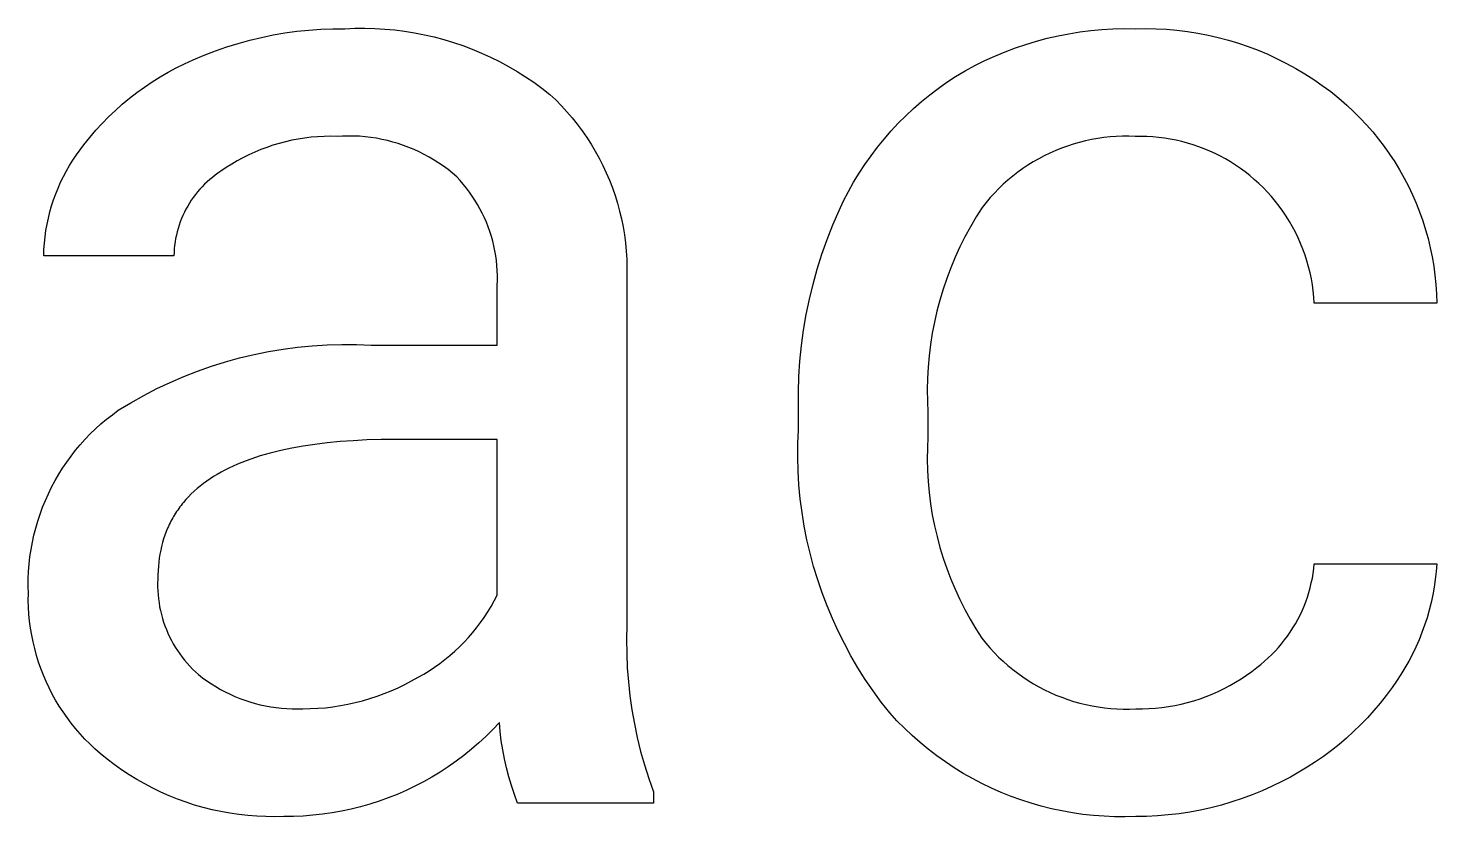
# Model space of a CAD drawing. Header units: millimetres. Extents: x 373 to 3451, y -552 to 1598.
# Drawn here: x 3354.71 to 3385.08, y -279.74 to -262.75 of the extents above; entities that cross this region are included whole.
import ezdxf

# ---------------------------------------------------------------- set-up
doc = ezdxf.new("R2010")
doc.units = ezdxf.units.MM
doc.header["$MEASUREMENT"] = 0
doc.layers.add('Domyślny', color=7, linetype='Continuous', true_color=0x000000)

msp = doc.modelspace()

# ---------------------------------------------------------------- linework, layer by layer
at = {"layer": 'Domyślny'}
for p, q in [((3361.016, -262.768), (3361.275, -262.758)), ((3361.275, -262.758), (3361.533, -262.757)), ((3361.533, -262.757), (3361.749, -262.748)), ((3361.749, -262.748), (3361.965, -262.746)), ((3361.965, -262.746), (3362.181, -262.751)), ((3362.181, -262.751), (3362.396, -262.764)), ((3378.101, -262.761), (3378.339, -262.755)), ((3378.339, -262.755), (3378.578, -262.757)), ((3378.578, -262.757), (3378.804, -262.753)), ((3378.804, -262.753), (3379.03, -262.757)), ((3379.03, -262.757), (3379.256, -262.769)), ((3359.236, -263.074), (3359.485, -263.005)), ((3359.485, -263.005), (3359.737, -262.944)), ((3359.737, -262.944), (3359.99, -262.892)), ((3359.99, -262.892), (3360.245, -262.849)), ((3360.245, -262.849), (3360.501, -262.813)), ((3360.501, -262.813), (3360.758, -262.786)), ((3360.758, -262.786), (3361.016, -262.768)), ((3362.396, -262.764), (3362.611, -262.784)), ((3362.611, -262.784), (3362.826, -262.811)), ((3362.826, -262.811), (3363.039, -262.845)), ((3363.039, -262.845), (3363.251, -262.886)), ((3363.251, -262.886), (3363.461, -262.935)), ((3363.461, -262.935), (3363.67, -262.99)), ((3363.67, -262.99), (3363.877, -263.053)), ((3363.877, -263.053), (3364.081, -263.122)), ((3376.225, -263.095), (3376.454, -263.026)), ((3376.454, -263.026), (3376.684, -262.964)), ((3376.684, -262.964), (3376.917, -262.911)), ((3376.917, -262.911), (3377.151, -262.865)), ((3377.151, -262.865), (3377.387, -262.827)), ((3377.387, -262.827), (3377.624, -262.797)), ((3377.624, -262.797), (3377.862, -262.775)), ((3377.862, -262.775), (3378.101, -262.761)), ((3379.256, -262.769), (3379.481, -262.789)), ((3379.481, -262.789), (3379.705, -262.816)), ((3379.705, -262.816), (3379.928, -262.851)), ((3379.928, -262.851), (3380.15, -262.894)), ((3380.15, -262.894), (3380.371, -262.945)), ((3380.371, -262.945), (3380.589, -263.003)), ((3380.589, -263.003), (3380.805, -263.068)), ((3358.265, -263.429), (3358.503, -263.328)), ((3358.503, -263.328), (3358.745, -263.235)), ((3358.745, -263.235), (3358.989, -263.15)), ((3358.989, -263.15), (3359.236, -263.074)), ((3364.081, -263.122), (3364.284, -263.198)), ((3364.284, -263.198), (3364.483, -263.281)), ((3364.483, -263.281), (3364.68, -263.37)), ((3375.337, -263.446), (3375.555, -263.347)), ((3375.555, -263.347), (3375.775, -263.256)), ((3375.775, -263.256), (3375.999, -263.171)), ((3375.999, -263.171), (3376.225, -263.095)), ((3380.805, -263.068), (3381.019, -263.141)), ((3381.019, -263.141), (3381.23, -263.221)), ((3381.23, -263.221), (3381.439, -263.309)), ((3381.439, -263.309), (3381.644, -263.404)), ((3357.724, -263.695), (3357.902, -263.6)), ((3357.902, -263.6), (3358.082, -263.512)), ((3358.082, -263.512), (3358.265, -263.429)), ((3364.68, -263.37), (3364.873, -263.466)), ((3364.873, -263.466), (3365.063, -263.569)), ((3365.063, -263.569), (3365.25, -263.678)), ((3374.707, -263.786), (3374.913, -263.666)), ((3374.913, -263.666), (3375.123, -263.553)), ((3375.123, -263.553), (3375.337, -263.446)), ((3381.644, -263.404), (3381.846, -263.505)), ((3381.846, -263.505), (3382.044, -263.614)), ((3382.044, -263.614), (3382.238, -263.729)), ((3357.213, -264.014), (3357.38, -263.902)), ((3357.38, -263.902), (3357.551, -263.795)), ((3357.551, -263.795), (3357.724, -263.695)), ((3365.25, -263.678), (3365.433, -263.792)), ((3365.433, -263.792), (3365.611, -263.913)), ((3365.611, -263.913), (3365.786, -264.04)), ((3374.33, -264.044), (3374.516, -263.912)), ((3374.516, -263.912), (3374.707, -263.786)), ((3382.238, -263.729), (3382.429, -263.851)), ((3382.429, -263.851), (3382.615, -263.98)), ((3356.738, -264.383), (3356.892, -264.255)), ((3356.892, -264.255), (3357.051, -264.132)), ((3357.051, -264.132), (3357.213, -264.014)), ((3365.786, -264.04), (3365.957, -264.173)), ((3365.957, -264.173), (3366.083, -264.293)), ((3373.971, -264.327), (3374.148, -264.182)), ((3374.148, -264.182), (3374.33, -264.044)), ((3382.615, -263.98), (3382.796, -264.114)), ((3382.796, -264.114), (3382.973, -264.255)), ((3382.973, -264.255), (3383.144, -264.402)), ((3356.442, -264.656), (3356.588, -264.517)), ((3356.588, -264.517), (3356.738, -264.383)), ((3366.083, -264.293), (3366.206, -264.418)), ((3366.206, -264.418), (3366.325, -264.546)), ((3366.325, -264.546), (3366.439, -264.679)), ((3373.632, -264.633), (3373.798, -264.477)), ((3373.798, -264.477), (3373.971, -264.327)), ((3383.144, -264.402), (3383.291, -264.539)), ((3383.291, -264.539), (3383.434, -264.682)), ((3356.166, -264.947), (3356.302, -264.799)), ((3356.302, -264.799), (3356.442, -264.656)), ((3366.439, -264.679), (3366.548, -264.815)), ((3366.548, -264.815), (3366.653, -264.955)), ((3373.315, -264.962), (3373.47, -264.795)), ((3373.47, -264.795), (3373.632, -264.633)), ((3383.434, -264.682), (3383.571, -264.828)), ((3383.571, -264.828), (3383.703, -264.98)), ((3355.91, -265.257), (3356.035, -265.1)), ((3356.035, -265.1), (3356.166, -264.947)), ((3360.392, -265.163), (3360.256, -265.194)), ((3360.53, -265.136), (3360.392, -265.163)), ((3360.669, -265.115), (3360.53, -265.136)), ((3360.808, -265.098), (3360.669, -265.115)), ((3360.947, -265.086), (3360.808, -265.098)), ((3361.087, -265.079), (3360.947, -265.086)), ((3361.228, -265.077), (3361.087, -265.079)), ((3361.368, -265.079), (3361.228, -265.077)), ((3361.489, -265.072), (3361.368, -265.079)), ((3361.611, -265.07), (3361.489, -265.072)), ((3361.732, -265.072), (3361.611, -265.07)), ((3361.854, -265.077), (3361.732, -265.072)), ((3361.975, -265.087), (3361.854, -265.077)), ((3362.096, -265.102), (3361.975, -265.087)), ((3362.216, -265.12), (3362.096, -265.102)), ((3362.335, -265.143), (3362.216, -265.12)), ((3362.454, -265.169), (3362.335, -265.143)), ((3362.572, -265.2), (3362.454, -265.169)), ((3366.653, -264.955), (3366.752, -265.099)), ((3366.752, -265.099), (3366.847, -265.246)), ((3373.021, -265.312), (3373.165, -265.135)), ((3373.165, -265.135), (3373.315, -264.962)), ((3377.506, -265.175), (3377.375, -265.207)), ((3377.638, -265.147), (3377.506, -265.175)), ((3377.771, -265.123), (3377.638, -265.147)), ((3377.904, -265.104), (3377.771, -265.123)), ((3378.039, -265.09), (3377.904, -265.104)), ((3378.173, -265.08), (3378.039, -265.09)), ((3378.308, -265.075), (3378.173, -265.08)), ((3378.443, -265.075), (3378.308, -265.075)), ((3378.578, -265.079), (3378.443, -265.075)), ((3378.705, -265.078), (3378.578, -265.079)), ((3378.832, -265.081), (3378.705, -265.078)), ((3378.959, -265.088), (3378.832, -265.081)), ((3379.086, -265.1), (3378.959, -265.088)), ((3379.212, -265.116), (3379.086, -265.1)), ((3379.337, -265.136), (3379.212, -265.116)), ((3379.462, -265.16), (3379.337, -265.136)), ((3379.586, -265.189), (3379.462, -265.16)), ((3379.709, -265.222), (3379.586, -265.189)), ((3383.703, -264.98), (3383.83, -265.136)), ((3383.83, -265.136), (3383.951, -265.296)), ((3355.671, -265.589), (3355.747, -265.476)), ((3355.747, -265.476), (3355.827, -265.365)), ((3355.827, -265.365), (3355.91, -265.257)), ((3359.465, -265.476), (3359.34, -265.539)), ((3359.593, -265.418), (3359.465, -265.476)), ((3359.722, -265.364), (3359.593, -265.418)), ((3359.853, -265.315), (3359.722, -265.364)), ((3359.986, -265.27), (3359.853, -265.315)), ((3360.12, -265.229), (3359.986, -265.27)), ((3360.256, -265.194), (3360.12, -265.229)), ((3362.688, -265.235), (3362.572, -265.2)), ((3362.803, -265.274), (3362.688, -265.235)), ((3362.917, -265.317), (3362.803, -265.274)), ((3363.029, -265.364), (3362.917, -265.317)), ((3363.14, -265.414), (3363.029, -265.364)), ((3363.249, -265.469), (3363.14, -265.414)), ((3363.356, -265.527), (3363.249, -265.469)), ((3366.847, -265.246), (3366.937, -265.396)), ((3366.937, -265.396), (3367.022, -265.549)), ((3372.883, -265.494), (3373.021, -265.312)), ((3376.741, -265.437), (3376.62, -265.496)), ((3376.865, -265.383), (3376.741, -265.437)), ((3376.99, -265.332), (3376.865, -265.383)), ((3377.117, -265.286), (3376.99, -265.332)), ((3377.245, -265.245), (3377.117, -265.286)), ((3377.375, -265.207), (3377.245, -265.245)), ((3379.83, -265.259), (3379.709, -265.222)), ((3379.951, -265.3), (3379.83, -265.259)), ((3380.07, -265.345), (3379.951, -265.3)), ((3380.187, -265.394), (3380.07, -265.345)), ((3380.302, -265.447), (3380.187, -265.394)), ((3380.416, -265.504), (3380.302, -265.447)), ((3383.951, -265.296), (3384.067, -265.46)), ((3384.067, -265.46), (3384.178, -265.629)), ((3355.531, -265.823), (3355.599, -265.705)), ((3355.599, -265.705), (3355.671, -265.589)), ((3358.977, -265.752), (3358.862, -265.831)), ((3359.096, -265.677), (3358.977, -265.752)), ((3359.216, -265.606), (3359.096, -265.677)), ((3359.34, -265.539), (3359.216, -265.606)), ((3363.46, -265.589), (3363.356, -265.527)), ((3363.563, -265.654), (3363.46, -265.589)), ((3363.663, -265.723), (3363.563, -265.654)), ((3363.761, -265.795), (3363.663, -265.723)), ((3363.856, -265.871), (3363.761, -265.795)), ((3367.022, -265.549), (3367.101, -265.704)), ((3367.101, -265.704), (3367.175, -265.863)), ((3372.626, -265.873), (3372.751, -265.681)), ((3372.751, -265.681), (3372.883, -265.494)), ((3376.156, -265.772), (3376.047, -265.851)), ((3376.268, -265.697), (3376.156, -265.772)), ((3376.383, -265.626), (3376.268, -265.697)), ((3376.5, -265.559), (3376.383, -265.626)), ((3376.62, -265.496), (3376.5, -265.559)), ((3380.528, -265.565), (3380.416, -265.504)), ((3380.637, -265.629), (3380.528, -265.565)), ((3380.744, -265.697), (3380.637, -265.629)), ((3380.849, -265.769), (3380.744, -265.697)), ((3380.952, -265.845), (3380.849, -265.769)), ((3384.178, -265.629), (3384.282, -265.8)), ((3355.352, -266.191), (3355.408, -266.067)), ((3355.408, -266.067), (3355.467, -265.944)), ((3355.467, -265.944), (3355.531, -265.823)), ((3358.566, -266.059), (3358.512, -266.111)), ((3358.622, -266.01), (3358.566, -266.059)), ((3358.68, -265.962), (3358.622, -266.01)), ((3358.739, -265.916), (3358.68, -265.962)), ((3358.8, -265.873), (3358.739, -265.916)), ((3358.862, -265.831), (3358.8, -265.873)), ((3363.948, -265.95), (3363.856, -265.871)), ((3364.021, -266.028), (3363.948, -265.95)), ((3364.091, -266.109), (3364.021, -266.028)), ((3367.175, -265.863), (3367.243, -266.024)), ((3367.243, -266.024), (3367.306, -266.187)), ((3372.396, -266.267), (3372.508, -266.068)), ((3372.508, -266.068), (3372.626, -265.873)), ((3375.836, -266.02), (3375.735, -266.11)), ((3375.94, -265.934), (3375.836, -266.02)), ((3376.047, -265.851), (3375.94, -265.934)), ((3381.052, -265.923), (3380.952, -265.845)), ((3381.149, -266.005), (3381.052, -265.923)), ((3381.243, -266.091), (3381.149, -266.005)), ((3381.338, -266.183), (3381.243, -266.091)), ((3384.282, -265.8), (3384.381, -265.976)), ((3384.381, -265.976), (3384.473, -266.154)), ((3355.255, -266.446), (3355.302, -266.318)), ((3355.302, -266.318), (3355.352, -266.191)), ((3358.269, -266.394), (3358.226, -266.455)), ((3358.314, -266.334), (3358.269, -266.394)), ((3358.36, -266.276), (3358.314, -266.334)), ((3358.409, -266.219), (3358.36, -266.276)), ((3358.46, -266.164), (3358.409, -266.219)), ((3358.512, -266.111), (3358.46, -266.164)), ((3364.159, -266.193), (3364.091, -266.109)), ((3364.223, -266.278), (3364.159, -266.193)), ((3364.285, -266.366), (3364.223, -266.278)), ((3364.343, -266.455), (3364.285, -266.366)), ((3367.306, -266.187), (3367.364, -266.352)), ((3367.364, -266.352), (3367.415, -266.519)), ((3372.291, -266.47), (3372.396, -266.267)), ((3375.452, -266.399), (3375.365, -266.502)), ((3375.543, -266.299), (3375.452, -266.399)), ((3375.638, -266.203), (3375.543, -266.299)), ((3375.735, -266.11), (3375.638, -266.203)), ((3381.43, -266.279), (3381.338, -266.183)), ((3381.519, -266.377), (3381.43, -266.279)), ((3381.604, -266.479), (3381.519, -266.377)), ((3384.473, -266.154), (3384.559, -266.336)), ((3384.559, -266.336), (3384.639, -266.52)), ((3355.143, -266.84), (3355.176, -266.707)), ((3355.176, -266.707), (3355.213, -266.576)), ((3355.213, -266.576), (3355.255, -266.446)), ((3358.111, -266.647), (3358.077, -266.714)), ((3358.147, -266.582), (3358.111, -266.647)), ((3358.186, -266.518), (3358.147, -266.582)), ((3358.226, -266.455), (3358.186, -266.518)), ((3364.399, -266.547), (3364.343, -266.455)), ((3364.451, -266.64), (3364.399, -266.547)), ((3364.5, -266.735), (3364.451, -266.64)), ((3367.415, -266.519), (3367.461, -266.687)), ((3367.461, -266.687), (3367.502, -266.858)), ((3372.059, -266.986), (3372.193, -266.677)), ((3372.193, -266.677), (3372.291, -266.47)), ((3375.281, -266.608), (3375.149, -266.814)), ((3375.365, -266.502), (3375.281, -266.608)), ((3381.685, -266.584), (3381.604, -266.479)), ((3381.763, -266.691), (3381.685, -266.584)), ((3381.837, -266.801), (3381.763, -266.691)), ((3384.639, -266.52), (3384.713, -266.707)), ((3384.713, -266.707), (3384.78, -266.897)), ((3355.091, -267.108), (3355.114, -266.973)), ((3355.114, -266.973), (3355.143, -266.84)), ((3357.963, -266.99), (3357.941, -267.062)), ((3357.988, -266.92), (3357.963, -266.99)), ((3358.015, -266.85), (3357.988, -266.92)), ((3358.045, -266.782), (3358.015, -266.85)), ((3358.077, -266.714), (3358.045, -266.782)), ((3364.546, -266.832), (3364.5, -266.735)), ((3364.589, -266.93), (3364.546, -266.832)), ((3364.628, -267.03), (3364.589, -266.93)), ((3367.502, -266.858), (3367.536, -267.029)), ((3371.936, -267.3), (3372.059, -266.986)), ((3375.149, -266.814), (3375.025, -267.026)), ((3381.907, -266.914), (3381.837, -266.801)), ((3381.973, -267.029), (3381.907, -266.914)), ((3384.78, -266.897), (3384.841, -267.089)), ((3355.057, -267.378), (3355.072, -267.243)), ((3355.072, -267.243), (3355.091, -267.108)), ((3357.888, -267.28), (3357.876, -267.353)), ((3357.903, -267.206), (3357.888, -267.28)), ((3357.921, -267.134), (3357.903, -267.206)), ((3357.941, -267.062), (3357.921, -267.134)), ((3364.664, -267.131), (3364.628, -267.03)), ((3364.696, -267.233), (3364.664, -267.131)), ((3364.725, -267.336), (3364.696, -267.233)), ((3367.536, -267.029), (3367.564, -267.201)), ((3367.564, -267.201), (3367.587, -267.375)), ((3371.824, -267.617), (3371.936, -267.3)), ((3374.908, -267.241), (3374.798, -267.46)), ((3375.025, -267.026), (3374.908, -267.241)), ((3382.036, -267.146), (3381.973, -267.029)), ((3382.094, -267.266), (3382.036, -267.146)), ((3382.147, -267.387), (3382.094, -267.266)), ((3384.841, -267.089), (3384.895, -267.282)), ((3384.895, -267.282), (3384.942, -267.478)), ((3355.043, -267.651), (3355.048, -267.515)), ((3355.048, -267.515), (3355.057, -267.378)), ((3357.853, -267.576), (3357.85, -267.651)), ((3357.858, -267.502), (3357.853, -267.576)), ((3357.866, -267.427), (3357.858, -267.502)), ((3357.876, -267.353), (3357.866, -267.427)), ((3364.75, -267.44), (3364.725, -267.336)), ((3364.772, -267.545), (3364.75, -267.44)), ((3364.79, -267.65), (3364.772, -267.545)), ((3367.587, -267.375), (3367.604, -267.549)), ((3367.604, -267.549), (3367.614, -267.723)), ((3371.723, -267.938), (3371.824, -267.617)), ((3374.798, -267.46), (3374.696, -267.683)), ((3382.197, -267.51), (3382.147, -267.387)), ((3382.242, -267.635), (3382.197, -267.51)), ((3384.942, -267.478), (3384.983, -267.675)), ((3357.85, -267.651), (3355.043, -267.651)), ((3364.805, -267.756), (3364.79, -267.65)), ((3364.816, -267.863), (3364.805, -267.756)), ((3364.823, -267.969), (3364.816, -267.863)), ((3367.614, -267.723), (3367.619, -267.898)), ((3367.619, -267.898), (3367.618, -268.073)), ((3374.602, -267.909), (3374.515, -268.138)), ((3374.696, -267.683), (3374.602, -267.909)), ((3382.283, -267.761), (3382.242, -267.635)), ((3382.319, -267.889), (3382.283, -267.761)), ((3382.351, -268.017), (3382.319, -267.889)), ((3384.983, -267.675), (3385.017, -267.873)), ((3385.017, -267.873), (3385.044, -268.072)), ((3364.827, -268.076), (3364.823, -267.969)), ((3364.824, -268.29), (3364.827, -268.183)), ((3364.827, -268.183), (3364.827, -268.076)), ((3367.618, -268.073), (3367.618, -275.615)), ((3371.633, -268.263), (3371.723, -267.938)), ((3374.515, -268.138), (3374.437, -268.37)), ((3382.379, -268.147), (3382.351, -268.017)), ((3382.401, -268.278), (3382.379, -268.147)), ((3385.044, -268.072), (3385.064, -268.272)), ((3364.824, -269.579), (3364.824, -268.29)), ((3371.553, -268.59), (3371.633, -268.263)), ((3374.437, -268.37), (3374.366, -268.605)), ((3382.42, -268.409), (3382.401, -268.278)), ((3382.433, -268.541), (3382.42, -268.409)), ((3385.064, -268.272), (3385.078, -268.473)), ((3385.078, -268.473), (3385.085, -268.674)), ((3371.485, -268.92), (3371.553, -268.59)), ((3374.366, -268.605), (3374.303, -268.842)), ((3382.443, -268.674), (3382.433, -268.541)), ((3385.085, -268.674), (3382.443, -268.674)), ((3371.429, -269.252), (3371.485, -268.92)), ((3374.249, -269.081), (3374.202, -269.321)), ((3374.303, -268.842), (3374.249, -269.081)), ((3371.383, -269.586), (3371.429, -269.252)), ((3374.202, -269.321), (3374.164, -269.563)), ((3359.578, -269.778), (3359.889, -269.715)), ((3359.889, -269.715), (3360.203, -269.662)), ((3360.203, -269.662), (3360.519, -269.621)), ((3360.519, -269.621), (3360.835, -269.59)), ((3360.835, -269.59), (3361.153, -269.571)), ((3361.153, -269.571), (3361.471, -269.562)), ((3361.471, -269.562), (3361.789, -269.565)), ((3361.789, -269.565), (3362.107, -269.579)), ((3362.107, -269.579), (3364.824, -269.579)), ((3371.349, -269.921), (3371.383, -269.586)), ((3374.164, -269.563), (3374.134, -269.806)), ((3358.358, -270.137), (3358.658, -270.032)), ((3358.658, -270.032), (3358.962, -269.936)), ((3358.962, -269.936), (3359.268, -269.852)), ((3359.268, -269.852), (3359.578, -269.778)), ((3371.327, -270.257), (3371.349, -269.921)), ((3374.113, -270.051), (3374.1, -270.295)), ((3374.134, -269.806), (3374.113, -270.051)), ((3357.77, -270.38), (3358.062, -270.253)), ((3358.062, -270.253), (3358.358, -270.137)), ((3371.316, -270.593), (3371.327, -270.257)), ((3374.1, -270.295), (3374.095, -270.54)), ((3357.2, -270.662), (3357.482, -270.516)), ((3357.482, -270.516), (3357.77, -270.38)), ((3371.317, -270.93), (3371.316, -270.593)), ((3374.095, -270.54), (3374.099, -270.785)), ((3356.651, -270.983), (3356.922, -270.818)), ((3356.922, -270.818), (3357.2, -270.662)), ((3371.317, -271.4), (3371.317, -270.93)), ((3374.099, -270.785), (3374.111, -271.03)), ((3356.278, -271.276), (3356.399, -271.174)), ((3356.399, -271.174), (3356.523, -271.077)), ((3356.523, -271.077), (3356.651, -270.983)), ((3374.111, -271.03), (3374.111, -271.556)), ((3355.938, -271.606), (3356.047, -271.492)), ((3356.047, -271.492), (3356.161, -271.382)), ((3356.161, -271.382), (3356.278, -271.276)), ((3371.305, -271.698), (3371.317, -271.4)), ((3374.111, -271.556), (3374.099, -271.796)), ((3355.633, -271.969), (3355.73, -271.845)), ((3355.73, -271.845), (3355.832, -271.724)), ((3355.832, -271.724), (3355.938, -271.606)), ((3360.155, -271.849), (3360.04, -271.876)), ((3360.39, -271.799), (3360.155, -271.849)), ((3360.636, -271.754), (3360.39, -271.799)), ((3360.891, -271.716), (3360.636, -271.754)), ((3361.157, -271.684), (3360.891, -271.716)), ((3361.433, -271.658), (3361.157, -271.684)), ((3361.718, -271.637), (3361.433, -271.658)), ((3362.014, -271.622), (3361.718, -271.637)), ((3362.32, -271.613), (3362.014, -271.622)), ((3362.635, -271.61), (3362.32, -271.613)), ((3364.824, -271.61), (3362.635, -271.61)), ((3364.824, -274.967), (3364.824, -271.61)), ((3371.303, -271.996), (3371.305, -271.698)), ((3374.099, -271.796), (3374.096, -272.037)), ((3355.451, -272.228), (3355.54, -272.097)), ((3355.54, -272.097), (3355.633, -271.969)), ((3359.219, -272.146), (3359.127, -272.186)), ((3359.313, -272.107), (3359.219, -272.146)), ((3359.409, -272.07), (3359.313, -272.107)), ((3359.508, -272.034), (3359.409, -272.07)), ((3359.609, -271.999), (3359.508, -272.034)), ((3359.713, -271.966), (3359.609, -271.999)), ((3359.82, -271.934), (3359.713, -271.966)), ((3359.929, -271.904), (3359.82, -271.934)), ((3360.04, -271.876), (3359.929, -271.904)), ((3371.311, -272.294), (3371.303, -271.996)), ((3374.096, -272.037), (3374.102, -272.277)), ((3355.288, -272.499), (3355.368, -272.362)), ((3355.368, -272.362), (3355.451, -272.228)), ((3358.631, -272.46), (3358.557, -272.511)), ((3358.707, -272.411), (3358.631, -272.46)), ((3358.786, -272.363), (3358.707, -272.411)), ((3358.868, -272.317), (3358.786, -272.363)), ((3358.952, -272.272), (3358.868, -272.317)), ((3359.038, -272.228), (3358.952, -272.272)), ((3359.127, -272.186), (3359.038, -272.228)), ((3371.329, -272.592), (3371.311, -272.294)), ((3374.102, -272.277), (3374.115, -272.518)), ((3355.079, -272.924), (3355.144, -272.78)), ((3355.144, -272.78), (3355.214, -272.638)), ((3355.214, -272.638), (3355.288, -272.499)), ((3358.286, -272.728), (3358.225, -272.786)), ((3358.35, -272.671), (3358.286, -272.728)), ((3358.417, -272.616), (3358.35, -272.671)), ((3358.486, -272.563), (3358.417, -272.616)), ((3358.557, -272.511), (3358.486, -272.563)), ((3371.357, -272.889), (3371.329, -272.592)), ((3374.115, -272.518), (3374.137, -272.757)), ((3374.137, -272.757), (3374.167, -272.996)), ((3354.965, -273.219), (3355.019, -273.07)), ((3355.019, -273.07), (3355.079, -272.924)), ((3357.98, -273.065), (3357.956, -273.098)), ((3358.004, -273.033), (3357.98, -273.065)), ((3358.03, -273.001), (3358.004, -273.033)), ((3358.056, -272.969), (3358.03, -273.001)), ((3358.11, -272.907), (3358.056, -272.969)), ((3358.166, -272.846), (3358.11, -272.907)), ((3358.225, -272.786), (3358.166, -272.846)), ((3371.395, -273.185), (3371.357, -272.889)), ((3374.167, -272.996), (3374.205, -273.234)), ((3354.871, -273.52), (3354.915, -273.369)), ((3354.915, -273.369), (3354.965, -273.219)), ((3357.785, -273.375), (3357.767, -273.411)), ((3357.804, -273.339), (3357.785, -273.375)), ((3357.824, -273.303), (3357.804, -273.339)), ((3357.844, -273.268), (3357.824, -273.303)), ((3357.865, -273.233), (3357.844, -273.268)), ((3357.887, -273.199), (3357.865, -273.233)), ((3357.909, -273.165), (3357.887, -273.199)), ((3357.932, -273.132), (3357.909, -273.165)), ((3357.956, -273.098), (3357.932, -273.132)), ((3371.443, -273.479), (3371.395, -273.185)), ((3374.205, -273.234), (3374.251, -273.47)), ((3354.798, -273.828), (3354.831, -273.674)), ((3354.831, -273.674), (3354.871, -273.52)), ((3357.655, -273.674), (3357.629, -273.753)), ((3357.684, -273.597), (3357.655, -273.674)), ((3357.699, -273.559), (3357.684, -273.597)), ((3357.715, -273.521), (3357.699, -273.559)), ((3357.732, -273.484), (3357.715, -273.521)), ((3357.749, -273.447), (3357.732, -273.484)), ((3357.767, -273.411), (3357.749, -273.447)), ((3371.501, -273.772), (3371.443, -273.479)), ((3374.251, -273.47), (3374.306, -273.704)), ((3354.746, -274.14), (3354.769, -273.983)), ((3354.769, -273.983), (3354.798, -273.828)), ((3357.565, -273.998), (3357.548, -274.082)), ((3357.583, -273.915), (3357.565, -273.998)), ((3357.605, -273.833), (3357.583, -273.915)), ((3357.629, -273.753), (3357.605, -273.833)), ((3371.569, -274.063), (3371.501, -273.772)), ((3374.306, -273.704), (3374.368, -273.937)), ((3374.368, -273.937), (3374.438, -274.167)), ((3354.716, -274.454), (3354.728, -274.297)), ((3354.728, -274.297), (3354.746, -274.14)), ((3357.523, -274.255), (3357.515, -274.344)), ((3357.535, -274.168), (3357.523, -274.255)), ((3357.548, -274.082), (3357.535, -274.168)), ((3371.646, -274.351), (3371.569, -274.063)), ((3374.438, -274.167), (3374.516, -274.394)), ((3382.432, -274.393), (3382.443, -274.289)), ((3382.443, -274.289), (3385.085, -274.289)), ((3385.085, -274.289), (3385.071, -274.458)), ((3354.709, -274.612), (3354.716, -274.454)), ((3357.505, -274.527), (3357.503, -274.62)), ((3357.508, -274.435), (3357.505, -274.527)), ((3357.515, -274.344), (3357.508, -274.435)), ((3371.733, -274.636), (3371.646, -274.351)), ((3374.516, -274.394), (3374.602, -274.619)), ((3382.378, -274.704), (3382.4, -274.601)), ((3382.4, -274.601), (3382.417, -274.498)), ((3382.417, -274.498), (3382.432, -274.393)), ((3385.071, -274.458), (3385.052, -274.626)), ((3354.708, -274.77), (3354.709, -274.612)), ((3354.712, -274.928), (3354.708, -274.77)), ((3357.503, -274.62), (3357.5, -274.705)), ((3357.5, -274.705), (3357.5, -274.791)), ((3357.5, -274.791), (3357.503, -274.877)), ((3357.503, -274.877), (3357.509, -274.962)), ((3371.829, -274.919), (3371.733, -274.636)), ((3374.602, -274.619), (3374.695, -274.841)), ((3374.695, -274.841), (3374.796, -275.059)), ((3382.294, -275.008), (3382.326, -274.908)), ((3382.326, -274.908), (3382.354, -274.807)), ((3382.354, -274.807), (3382.378, -274.704)), ((3385.028, -274.794), (3384.997, -274.96)), ((3385.052, -274.626), (3385.028, -274.794)), ((3354.711, -275.079), (3354.712, -274.928)), ((3354.715, -275.229), (3354.711, -275.079)), ((3357.509, -274.962), (3357.517, -275.047)), ((3357.517, -275.047), (3357.529, -275.132)), ((3357.529, -275.132), (3357.543, -275.217)), ((3364.619, -275.329), (3364.692, -275.21)), ((3364.692, -275.21), (3364.76, -275.09)), ((3364.76, -275.09), (3364.824, -274.967)), ((3371.935, -275.198), (3371.829, -274.919)), ((3372.05, -275.473), (3371.935, -275.198)), ((3374.796, -275.059), (3374.905, -275.274)), ((3382.18, -275.302), (3382.221, -275.206)), ((3382.221, -275.206), (3382.259, -275.108)), ((3382.259, -275.108), (3382.294, -275.008)), ((3384.961, -275.126), (3384.92, -275.29)), ((3384.997, -274.96), (3384.961, -275.126)), ((3354.724, -275.379), (3354.715, -275.229)), ((3354.739, -275.528), (3354.724, -275.379)), ((3357.543, -275.217), (3357.56, -275.301)), ((3357.56, -275.301), (3357.58, -275.384)), ((3357.58, -275.384), (3357.603, -275.467)), ((3357.603, -275.467), (3357.628, -275.549)), ((3364.463, -275.558), (3364.543, -275.445)), ((3364.543, -275.445), (3364.619, -275.329)), ((3372.174, -275.744), (3372.05, -275.473)), ((3374.905, -275.274), (3375.02, -275.485)), ((3375.02, -275.485), (3375.143, -275.692)), ((3382.036, -275.583), (3382.087, -275.491)), ((3382.087, -275.491), (3382.135, -275.398)), ((3382.135, -275.398), (3382.18, -275.302)), ((3384.873, -275.453), (3384.821, -275.614)), ((3384.92, -275.29), (3384.873, -275.453)), ((3354.758, -275.677), (3354.739, -275.528)), ((3354.783, -275.826), (3354.758, -275.677)), ((3357.628, -275.549), (3357.656, -275.629)), ((3357.656, -275.629), (3357.687, -275.709)), ((3357.687, -275.709), (3357.721, -275.788)), ((3357.721, -275.788), (3357.757, -275.866)), ((3364.201, -275.88), (3364.292, -275.776)), ((3364.292, -275.776), (3364.379, -275.668)), ((3364.379, -275.668), (3364.463, -275.558)), ((3367.618, -275.615), (3367.611, -275.92)), ((3372.308, -276.011), (3372.174, -275.744)), ((3375.143, -275.692), (3375.273, -275.894)), ((3381.865, -275.848), (3381.925, -275.762)), ((3381.925, -275.762), (3381.982, -275.674)), ((3381.982, -275.674), (3382.036, -275.583)), ((3384.764, -275.773), (3384.701, -275.93)), ((3384.821, -275.614), (3384.764, -275.773)), ((3354.813, -275.973), (3354.783, -275.826)), ((3354.848, -276.119), (3354.813, -275.973)), ((3354.887, -276.264), (3354.848, -276.119)), ((3357.757, -275.866), (3357.796, -275.942)), ((3357.796, -275.942), (3357.837, -276.017)), ((3357.837, -276.017), (3357.881, -276.091)), ((3357.881, -276.091), (3357.927, -276.163)), ((3363.907, -276.175), (3364.008, -276.08)), ((3364.008, -276.08), (3364.106, -275.982)), ((3364.106, -275.982), (3364.201, -275.88)), ((3367.611, -275.92), (3367.614, -276.225)), ((3372.45, -276.273), (3372.308, -276.011)), ((3375.273, -275.894), (3375.358, -276)), ((3375.358, -276), (3375.446, -276.103)), ((3375.446, -276.103), (3375.538, -276.203)), ((3381.597, -276.173), (3381.668, -276.095)), ((3381.668, -276.095), (3381.737, -276.015)), ((3381.737, -276.015), (3381.802, -275.933)), ((3381.802, -275.933), (3381.865, -275.848)), ((3384.632, -276.086), (3384.559, -276.238)), ((3384.701, -275.93), (3384.632, -276.086)), ((3354.932, -276.408), (3354.887, -276.264)), ((3354.982, -276.55), (3354.932, -276.408)), ((3357.927, -276.163), (3357.976, -276.233)), ((3357.976, -276.233), (3358.027, -276.302)), ((3358.027, -276.302), (3358.08, -276.369)), ((3358.08, -276.369), (3358.136, -276.434)), ((3363.586, -276.438), (3363.696, -276.354)), ((3363.696, -276.354), (3363.803, -276.266)), ((3363.803, -276.266), (3363.907, -276.175)), ((3367.614, -276.225), (3367.627, -276.53)), ((3372.6, -276.531), (3372.45, -276.273)), ((3375.538, -276.203), (3375.633, -276.3)), ((3375.633, -276.3), (3375.732, -276.393)), ((3375.732, -276.393), (3375.834, -276.483)), ((3381.288, -276.458), (3381.369, -276.391)), ((3381.369, -276.391), (3381.448, -276.32)), ((3381.448, -276.32), (3381.524, -276.248)), ((3381.524, -276.248), (3381.597, -276.173)), ((3384.481, -276.388), (3384.397, -276.536)), ((3384.559, -276.238), (3384.481, -276.388)), ((3355.036, -276.69), (3354.982, -276.55)), ((3355.095, -276.828), (3355.036, -276.69)), ((3358.136, -276.434), (3358.193, -276.498)), ((3358.193, -276.498), (3358.253, -276.559)), ((3358.253, -276.559), (3358.315, -276.618)), ((3358.315, -276.618), (3358.379, -276.676)), ((3358.379, -276.676), (3358.47, -276.746)), ((3363.118, -276.736), (3363.239, -276.667)), ((3363.239, -276.667), (3363.357, -276.595)), ((3363.357, -276.595), (3363.473, -276.518)), ((3363.473, -276.518), (3363.586, -276.438)), ((3367.627, -276.53), (3367.65, -276.834)), ((3372.76, -276.783), (3372.6, -276.531)), ((3375.834, -276.483), (3375.938, -276.569)), ((3375.938, -276.569), (3376.046, -276.651)), ((3376.046, -276.651), (3376.156, -276.73)), ((3376.156, -276.73), (3376.27, -276.805)), ((3380.863, -276.77), (3380.98, -276.691)), ((3380.98, -276.691), (3381.094, -276.609)), ((3381.094, -276.609), (3381.205, -276.523)), ((3381.205, -276.523), (3381.288, -276.458)), ((3384.309, -276.68), (3384.216, -276.822)), ((3384.397, -276.536), (3384.309, -276.68)), ((3355.159, -276.964), (3355.095, -276.828)), ((3355.227, -277.098), (3355.159, -276.964)), ((3358.47, -276.746), (3358.563, -276.814)), ((3358.563, -276.814), (3358.659, -276.878)), ((3358.659, -276.878), (3358.756, -276.939)), ((3358.756, -276.939), (3358.856, -276.997)), ((3358.856, -276.997), (3358.958, -277.051)), ((3362.384, -277.09), (3362.536, -277.029)), ((3362.536, -277.029), (3362.685, -276.963)), ((3362.685, -276.963), (3362.832, -276.892)), ((3362.832, -276.892), (3362.976, -276.816)), ((3362.976, -276.816), (3363.118, -276.736)), ((3367.65, -276.834), (3367.683, -277.137)), ((3372.928, -277.03), (3372.76, -276.783)), ((3373.103, -277.271), (3372.928, -277.03)), ((3376.27, -276.805), (3376.385, -276.876)), ((3376.385, -276.876), (3376.503, -276.943)), ((3376.503, -276.943), (3376.623, -277.006)), ((3376.623, -277.006), (3376.746, -277.065)), ((3380.37, -277.041), (3380.497, -276.98)), ((3380.497, -276.98), (3380.621, -276.914)), ((3380.621, -276.914), (3380.743, -276.844)), ((3380.743, -276.844), (3380.863, -276.77)), ((3384.118, -276.96), (3383.994, -277.13)), ((3384.216, -276.822), (3384.118, -276.96)), ((3355.3, -277.229), (3355.227, -277.098)), ((3355.378, -277.358), (3355.3, -277.229)), ((3358.958, -277.051), (3359.061, -277.102)), ((3359.061, -277.102), (3359.167, -277.149)), ((3359.167, -277.149), (3359.273, -277.192)), ((3359.273, -277.192), (3359.382, -277.232)), ((3359.382, -277.232), (3359.491, -277.268)), ((3359.491, -277.268), (3359.602, -277.3)), ((3359.602, -277.3), (3359.713, -277.329)), ((3359.713, -277.329), (3359.826, -277.353)), ((3361.441, -277.348), (3361.601, -277.318)), ((3361.601, -277.318), (3361.761, -277.283)), ((3361.761, -277.283), (3361.919, -277.243)), ((3361.919, -277.243), (3362.076, -277.197)), ((3362.076, -277.197), (3362.231, -277.146)), ((3362.231, -277.146), (3362.384, -277.09)), ((3367.683, -277.137), (3367.727, -277.439)), ((3373.287, -277.506), (3373.103, -277.271)), ((3376.746, -277.065), (3376.87, -277.119)), ((3376.87, -277.119), (3376.996, -277.169)), ((3376.996, -277.169), (3377.124, -277.215)), ((3377.124, -277.215), (3377.253, -277.256)), ((3377.253, -277.256), (3377.384, -277.293)), ((3377.384, -277.293), (3377.516, -277.325)), ((3377.516, -277.325), (3377.649, -277.353)), ((3379.434, -277.343), (3379.572, -277.314)), ((3379.572, -277.314), (3379.709, -277.28)), ((3379.709, -277.28), (3379.844, -277.242)), ((3379.844, -277.242), (3379.978, -277.198)), ((3379.978, -277.198), (3380.11, -277.15)), ((3380.11, -277.15), (3380.241, -277.098)), ((3380.241, -277.098), (3380.37, -277.041)), ((3383.863, -277.295), (3383.728, -277.455)), ((3383.994, -277.13), (3383.863, -277.295)), ((3355.459, -277.484), (3355.378, -277.358)), ((3355.546, -277.607), (3355.459, -277.484)), ((3355.636, -277.727), (3355.546, -277.607)), ((3359.826, -277.353), (3359.939, -277.374)), ((3359.939, -277.374), (3360.053, -277.391)), ((3360.053, -277.391), (3360.168, -277.404)), ((3360.168, -277.404), (3360.283, -277.413)), ((3360.283, -277.413), (3360.398, -277.418)), ((3360.398, -277.418), (3360.513, -277.419)), ((3360.513, -277.419), (3360.628, -277.416)), ((3360.628, -277.416), (3360.792, -277.413)), ((3360.792, -277.413), (3360.955, -277.405)), ((3360.955, -277.405), (3361.117, -277.392)), ((3361.117, -277.392), (3361.279, -277.373)), ((3361.279, -277.373), (3361.441, -277.348)), ((3367.727, -277.439), (3367.78, -277.739)), ((3373.443, -277.674), (3373.287, -277.506)), ((3377.649, -277.353), (3377.782, -277.376)), ((3377.782, -277.376), (3377.917, -277.394)), ((3377.917, -277.394), (3378.052, -277.408)), ((3378.052, -277.408), (3378.187, -277.417)), ((3378.187, -277.417), (3378.323, -277.421)), ((3378.323, -277.421), (3378.458, -277.421)), ((3378.458, -277.421), (3378.594, -277.416)), ((3378.594, -277.416), (3378.735, -277.416)), ((3378.735, -277.416), (3378.876, -277.411)), ((3378.876, -277.411), (3379.016, -277.401)), ((3379.016, -277.401), (3379.156, -277.387)), ((3379.156, -277.387), (3379.296, -277.367)), ((3379.296, -277.367), (3379.434, -277.343)), ((3383.587, -277.611), (3383.441, -277.763)), ((3383.728, -277.455), (3383.587, -277.611)), ((3355.73, -277.844), (3355.636, -277.727)), ((3355.828, -277.958), (3355.73, -277.844)), ((3364.726, -277.863), (3364.577, -278.01)), ((3364.869, -277.711), (3364.726, -277.863)), ((3364.887, -277.909), (3364.869, -277.711)), ((3364.911, -278.106), (3364.887, -277.909)), ((3367.78, -277.739), (3367.843, -278.038)), ((3373.604, -277.836), (3373.443, -277.674)), ((3373.77, -277.993), (3373.604, -277.836)), ((3383.29, -277.909), (3383.135, -278.051)), ((3383.441, -277.763), (3383.29, -277.909)), ((3355.93, -278.068), (3355.828, -277.958)), ((3356.036, -278.175), (3355.93, -278.068)), ((3356.145, -278.278), (3356.036, -278.175)), ((3364.424, -278.152), (3364.266, -278.289)), ((3364.577, -278.01), (3364.424, -278.152)), ((3364.942, -278.302), (3364.911, -278.106)), ((3367.843, -278.038), (3367.915, -278.334)), ((3373.942, -278.144), (3373.77, -277.993)), ((3374.119, -278.289), (3373.942, -278.144)), ((3382.975, -278.187), (3382.81, -278.318)), ((3383.135, -278.051), (3382.975, -278.187)), ((3356.258, -278.378), (3356.145, -278.278)), ((3356.409, -278.501), (3356.258, -278.378)), ((3356.564, -278.619), (3356.409, -278.501)), ((3363.937, -278.546), (3363.766, -278.666)), ((3364.104, -278.42), (3363.937, -278.546)), ((3364.266, -278.289), (3364.104, -278.42)), ((3364.98, -278.497), (3364.942, -278.302)), ((3365.023, -278.691), (3364.98, -278.497)), ((3367.915, -278.334), (3367.998, -278.627)), ((3374.301, -278.429), (3374.119, -278.289)), ((3374.487, -278.561), (3374.301, -278.429)), ((3382.641, -278.443), (3382.469, -278.563)), ((3382.81, -278.318), (3382.641, -278.443)), ((3356.723, -278.732), (3356.564, -278.619)), ((3356.886, -278.839), (3356.723, -278.732)), ((3357.052, -278.941), (3356.886, -278.839)), ((3363.591, -278.78), (3363.412, -278.889)), ((3363.766, -278.666), (3363.591, -278.78)), ((3365.073, -278.883), (3365.023, -278.691)), ((3367.998, -278.627), (3368.09, -278.918)), ((3374.678, -278.688), (3374.487, -278.561)), ((3374.873, -278.808), (3374.678, -278.688)), ((3375.071, -278.921), (3374.873, -278.808)), ((3382.111, -278.785), (3381.928, -278.887)), ((3382.292, -278.677), (3382.111, -278.785)), ((3382.469, -278.563), (3382.292, -278.677)), ((3357.221, -279.037), (3357.052, -278.941)), ((3357.394, -279.128), (3357.221, -279.037)), ((3357.569, -279.212), (3357.394, -279.128)), ((3363.045, -279.087), (3362.856, -279.177)), ((3363.23, -278.991), (3363.045, -279.087)), ((3363.412, -278.889), (3363.23, -278.991)), ((3365.13, -279.073), (3365.073, -278.883)), ((3365.193, -279.262), (3365.13, -279.073)), ((3368.09, -278.918), (3368.192, -279.205)), ((3375.274, -279.027), (3375.071, -278.921)), ((3375.48, -279.127), (3375.274, -279.027)), ((3375.69, -279.219), (3375.48, -279.127)), ((3381.531, -279.086), (3381.318, -279.182)), ((3381.741, -278.983), (3381.531, -279.086)), ((3381.928, -278.887), (3381.741, -278.983)), ((3357.747, -279.291), (3357.569, -279.212)), ((3357.928, -279.363), (3357.747, -279.291)), ((3358.112, -279.43), (3357.928, -279.363)), ((3358.297, -279.49), (3358.112, -279.43)), ((3362.274, -279.408), (3362.075, -279.472)), ((3362.47, -279.338), (3362.274, -279.408)), ((3362.665, -279.261), (3362.47, -279.338)), ((3362.856, -279.177), (3362.665, -279.261)), ((3365.261, -279.448), (3365.193, -279.262)), ((3368.192, -279.448), (3365.261, -279.448)), ((3368.192, -279.205), (3368.192, -279.448)), ((3375.902, -279.304), (3375.69, -279.219)), ((3376.117, -279.382), (3375.902, -279.304)), ((3376.335, -279.452), (3376.117, -279.382)), ((3376.555, -279.515), (3376.335, -279.452)), ((3380.662, -279.425), (3380.438, -279.491)), ((3380.884, -279.351), (3380.662, -279.425)), ((3381.103, -279.27), (3380.884, -279.351)), ((3381.318, -279.182), (3381.103, -279.27)), ((3358.484, -279.544), (3358.297, -279.49)), ((3358.673, -279.591), (3358.484, -279.544)), ((3358.863, -279.632), (3358.673, -279.591)), ((3359.055, -279.667), (3358.863, -279.632)), ((3359.248, -279.695), (3359.055, -279.667)), ((3359.442, -279.717), (3359.248, -279.695)), ((3359.636, -279.732), (3359.442, -279.717)), ((3359.831, -279.741), (3359.636, -279.732)), ((3360.025, -279.743), (3359.831, -279.741)), ((3360.22, -279.738), (3360.025, -279.743)), ((3360.429, -279.737), (3360.22, -279.738)), ((3360.638, -279.728), (3360.429, -279.737)), ((3360.846, -279.712), (3360.638, -279.728)), ((3361.054, -279.689), (3360.846, -279.712)), ((3361.261, -279.66), (3361.054, -279.689)), ((3361.466, -279.623), (3361.261, -279.66)), ((3361.671, -279.58), (3361.466, -279.623)), ((3361.874, -279.529), (3361.671, -279.58)), ((3362.075, -279.472), (3361.874, -279.529)), ((3376.777, -279.571), (3376.555, -279.515)), ((3377, -279.619), (3376.777, -279.571)), ((3377.226, -279.659), (3377, -279.619)), ((3377.452, -279.692), (3377.226, -279.659)), ((3377.68, -279.717), (3377.452, -279.692)), ((3377.908, -279.734), (3377.68, -279.717)), ((3378.136, -279.743), (3377.908, -279.734)), ((3378.365, -279.745), (3378.136, -279.743)), ((3378.594, -279.738), (3378.365, -279.745)), ((3378.827, -279.735), (3378.594, -279.738)), ((3379.06, -279.724), (3378.827, -279.735)), ((3379.293, -279.705), (3379.06, -279.724)), ((3379.525, -279.677), (3379.293, -279.705)), ((3379.755, -279.643), (3379.525, -279.677)), ((3379.985, -279.6), (3379.755, -279.643)), ((3380.213, -279.549), (3379.985, -279.6)), ((3380.438, -279.491), (3380.213, -279.549))]:
    msp.add_line(p, q, dxfattribs=at)

doc.saveas('drawing.dxf')
